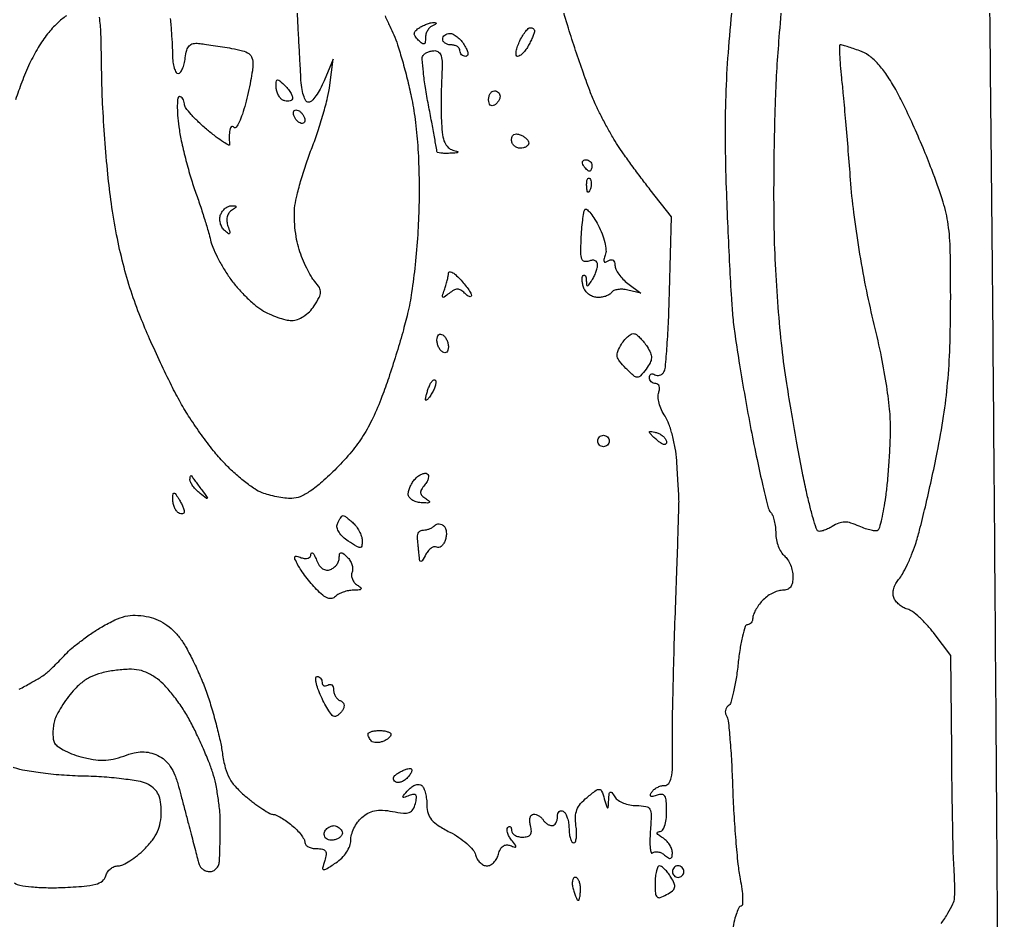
# Model space of a CAD drawing. Extents: x 0 to 102, y 0 to 135.
# Drawn here: x 16.44 to 30.89, y 67.13 to 80.4 of the extents above; entities that cross this region are included whole.
import ezdxf

# ---------------------------------------------------------------- set-up
doc = ezdxf.new("R2010")
doc.units = 0
doc.header["$MEASUREMENT"] = 0

msp = doc.modelspace()

# ---------------------------------------------------------------- linework, layer by layer
for points in [[(30.54279, 98.263538, 0.007553), (30.527875, 97.243747, 0.000859), (30.532943, 94.939496, 0.000898), (30.541598, 93.425017, 0.001463), (30.555014, 92.13976, 0.000165), (30.570717, 90.993112, 0.135711), (30.586404, 90.939331, -0.134315), (30.602273, 90.885471, -0.000146), (30.625646, 89.669396, -0.001368), (30.647691, 88.307759, -0.000839), (30.666595, 86.702551, 0.000033), (30.685773, 84.815616, 0.00002), (30.70867, 82.585771, 0.00002), (30.731548, 80.374829, 0.000035), (30.75062, 78.5511, -0.000439), (30.769668, 76.57694, -0.000168), (30.792841, 73.829363, -0.000166), (30.816006, 70.846073, -0.000204), (30.835569, 68.0607, 0.000004), (30.856286, 64.932268, 0.000002), (30.883525, 60.825814, 0.000002), (30.912326, 56.488502, 0.000002), (30.938318, 52.5789, -0.000116)], [(31.042661, 24.1956, 0.000001), (31.037549, 23.023692, 0.000001), (31.032419, 21.846099, 0.000001), (31.02793, 20.814404, 0.000005)], [(16.434207, 70.535919, 0.006373), (16.604372, 70.629018, 0.00583), (16.746806, 70.711522, 0.035132), (16.816998, 70.760259, 0.017475), (16.873556, 70.809079, 0.005966), (16.95222, 70.883692, 0.005922), (17.037171, 70.968194, 0.0068), (17.116216, 71.050927, -0.030874), (17.211632, 71.141628, -0.012894), (17.350529, 71.252248, -0.0127), (17.505718, 71.36336, -0.016077), (17.654814, 71.45763, -0.022902), (17.844825, 71.557975, -0.052714), (17.997312, 71.611015, -0.061382), (18.14252, 71.626584, -0.042436), (18.307127, 71.609964, -0.048976), (18.448723, 71.568738, -0.048498), (18.580095, 71.500659, -0.04713), (18.699137, 71.406497, -0.041486), (18.804129, 71.287861, -0.033436), (18.893287, 71.150186, -0.012879), (18.998904, 70.948342, -0.012685), (19.102587, 70.722836, -0.01528), (19.188022, 70.505809, -0.012667), (19.262887, 70.279245, -0.009318), (19.334738, 70.024754, -0.009428), (19.393712, 69.781325, -0.020656), (19.427568, 69.592617, 0.029426), (19.46959, 69.379914, 0.062847), (19.531521, 69.224596, 0.06354), (19.629612, 69.090583, 0.030675), (19.785388, 68.945258, 0.012409), (19.907882, 68.849292, 0.016079), (20.02504, 68.767828, 0.013806), (20.125643, 68.706449, 0.122526), (20.175226, 68.692385, -0.102272), (20.220501, 68.68148, -0.022058), (20.292213, 68.643751, -0.02215), (20.372831, 68.591768, -0.019567), (20.45205, 68.530775, -0.026212), (20.524911, 68.463213, -0.030469), (20.586485, 68.391544, -0.031822), (20.630166, 68.325628, -0.131148), (20.6424, 68.279789, 0.182877), (20.655716, 68.244599, 0.090797), (20.693777, 68.214681, 0.070695), (20.750376, 68.194409, 0.050737), (20.817301, 68.1876, -0.046558), (20.903384, 68.179567, -0.200492), (20.945458, 68.151891, -0.187231), (20.956991, 68.101045, -0.040072), (20.936222, 68.011221, 0.013257), (20.904033, 67.899626, 0.431208), (20.917497, 67.878148, 0.191867), (20.953576, 67.884806, 0.004605), (21.099721, 67.978651, 0.050227), (21.186896, 68.049206, 0.05168), (21.257323, 68.135104, 0.055858), (21.303693, 68.225966, 0.090314), (21.3192, 68.311118, -0.070224), (21.330894, 68.393973, -0.042004), (21.366408, 68.48708, -0.041203), (21.418396, 68.575666, -0.055598), (21.479908, 68.645215, -0.059924), (21.571912, 68.710324, -0.07494), (21.670184, 68.745813, -0.064147), (21.786272, 68.753817, -0.031552), (21.933455, 68.735716, 0.020072), (22.093942, 68.712231, 0.108958), (22.180807, 68.721991, 0.175181), (22.234178, 68.76478, 0.073226), (22.270772, 68.85086, 0.029467), (22.287368, 68.934069, 0.20168), (22.276849, 68.973596, 0.275487), (22.244309, 68.986407, 0.051002), (22.179546, 68.968867, -0.010361), (22.100584, 68.940429, -0.470353), (22.08761, 68.948461, -0.217658), (22.094144, 68.970239, -0.004986), (22.167971, 69.052723, -0.053932), (22.220939, 69.09946, -0.074992), (22.277382, 69.127815, -0.09606), (22.328354, 69.134183, -0.176443), (22.366125, 69.117472, -0.106321), (22.394649, 69.075157, -0.033407), (22.418405, 69.002128, -0.03167), (22.434694, 68.914793, -0.030277), (22.44015, 68.824769, 0.075678), (22.458032, 68.707302, 0.101986), (22.50996, 68.613457, 0.073819), (22.608916, 68.52758, 0.023913), (22.777633, 68.431078, -0.030146), (22.909924, 68.353207, -0.032475), (23.028468, 68.261732, -0.03438), (23.118684, 68.170521, -0.114346), (23.157625, 68.096353, 0.067597), (23.183223, 68.034216, 0.068737), (23.224352, 67.98155, 0.075327), (23.274144, 67.945991, 0.11799), (23.325087, 67.9338, 0.125149), (23.376255, 67.946811, 0.07455), (23.4267, 67.984908, 0.06681), (23.468814, 68.041268, 0.063213), (23.495538, 68.107785, -0.056776), (23.523165, 68.179179, -0.116339), (23.562248, 68.224258, -0.143078), (23.611464, 68.241704, -0.106104), (23.668784, 68.232748, 0.015964), (23.737325, 68.208927, 0.435769), (23.752228, 68.217447, 0.22621), (23.747097, 68.240895, 0.008098), (23.687911, 68.314608, -0.042822), (23.650333, 68.368703, -0.059209), (23.627163, 68.423009, -0.074635), (23.620812, 68.469426, -0.195534), (23.633644, 68.499844, -0.117684), (23.654294, 68.512537, -0.255643), (23.672033, 68.50924, -0.167549), (23.684191, 68.489608, -0.055671), (23.688, 68.4555, 0.160409), (23.700397, 68.417853, 0.096649), (23.735376, 68.385793, 0.07823), (23.787601, 68.36414, 0.059294), (23.84928, 68.3568, 0.060551), (23.923647, 68.365839, 0.182942), (23.964965, 68.394336, 0.167579), (23.979163, 68.445036, 0.049229), (23.966313, 68.526, -0.048282), (23.955903, 68.590799, -0.081177), (23.961347, 68.645498, -0.119318), (23.981055, 68.681685, -0.211726), (24.01154, 68.6952, -0.081302), (24.049636, 68.688964, -0.05344), (24.09009, 68.670349, -0.052352), (24.126668, 68.642963, -0.067591), (24.1533, 68.6106, 0.06081), (24.179205, 68.578239, 0.051032), (24.213611, 68.550851, 0.053229), (24.250881, 68.532201, 0.089642), (24.285193, 68.526, 0.162432), (24.315559, 68.536132, 0.096207), (24.341415, 68.564744, 0.07754), (24.358884, 68.60745, 0.058442), (24.3648, 68.657893, -0.066118), (24.370998, 68.704561, -0.138808), (24.389651, 68.735683, -0.191142), (24.417282, 68.746632, -0.139169), (24.4494, 68.7375, -0.130646), (24.481929, 68.703096, -0.045439), (24.509149, 68.639912, -0.041396), (24.527753, 68.561588, -0.037634), (24.534, 68.478707, 0.032149), (24.539092, 68.3996, 0.04955), (24.554547, 68.332861, 0.063805), (24.577079, 68.286693, 0.252503), (24.603948, 68.2722, 0.31483), (24.62839, 68.289283, 0.055674), (24.642414, 68.346705, 0.042955), (24.645892, 68.428609, 0.025585), (24.63667, 68.525834, -0.04495), (24.629351, 68.656651, -0.084812), (24.650619, 68.759887, -0.084523), (24.705024, 68.850434, -0.044388), (24.799372, 68.942361, -0.008988), (24.93261, 69.04699, -0.184515), (24.980805, 69.060995, -0.285811), (25.01476, 69.035772, -0.0211), (25.054317, 68.921377, 0.002408), (25.090715, 68.80183, 0.268033), (25.102479, 68.790943, 0.45928), (25.112045, 68.798038, 0.003528), (25.119063, 68.9067, -0.012659), (25.126666, 68.99837, -0.261947), (25.142158, 69.020051, -0.356441), (25.164368, 69.014454, -0.018329), (25.209389, 68.949, 0.105896), (25.257221, 68.900344, 0.050295), (25.335448, 68.859377, 0.046698), (25.429337, 68.831503, 0.048854), (25.525344, 68.8221, -0.039895), (25.665436, 68.810904, -0.232652), (25.724076, 68.769334, -0.133238), (25.744861, 68.681372, -0.010711), (25.731819, 68.4414, 0.014399), (25.725156, 68.299512, 0.031573), (25.730044, 68.190953, 0.05836), (25.744332, 68.128446, 0.549389), (25.766335, 68.123416, -0.154375), (25.799142, 68.140232, -0.086104), (25.84446, 68.140031, -0.071667), (25.895131, 68.123276, -0.057641), (25.943266, 68.091907, 0.030256), (26.000354, 68.050088, 0.229212), (26.032581, 68.046166, 0.276022), (26.051706, 68.068752, 0.04102), (26.0568, 68.130737, 0.093947), (26.045945, 68.188001, 0.054845), (26.01331, 68.250038, 0.052187), (25.965377, 68.307163, 0.060317), (25.90875, 68.350024, -0.02869), (25.857795, 68.383757, -0.121624), (25.83478, 68.411836, -0.368599), (25.839687, 68.43015, -0.145621), (25.86645, 68.438827, 0.222513), (25.909493, 68.460272, 0.082078), (25.943243, 68.521049, 0.056602), (25.965165, 68.614663, 0.029245), (25.9722, 68.734845, 0.016924), (25.966987, 68.888823, 0.116486), (25.944797, 68.960654, 0.2572), (25.901859, 68.986146, 0.100003), (25.831422, 68.974268, -0.026179), (25.770295, 68.954413, -0.196415), (25.740698, 68.958168, -0.357523), (25.732844, 68.978415, -0.059284), (25.751815, 69.019223, -0.080346), (25.78463, 69.0571, -0.053425), (25.832484, 69.089126, -0.052478), (25.887208, 69.110867, -0.068435), (25.940533, 69.1182, 0.234475), (26.002742, 69.14907, 0.111983), (26.04062, 69.232429, 0.046593), (26.058323, 69.392208, 0.008565), (26.058353, 69.68925, -0.007924), (26.057983, 70.002102, -0.001844), (26.067624, 70.527451, -0.001902), (26.083253, 71.13211, -0.001863), (26.103573, 71.7408, 0.00061), (26.124264, 72.317302, 0.000899), (26.140908, 72.82368, 0.000409), (26.153977, 73.255662, 0.017213), (26.153514, 73.3482, 0.00431), (26.149959, 73.422159, 0.000711), (26.141665, 73.564786, 0.000781), (26.131409, 73.732533, 0.000691), (26.120206, 73.907313, 0.025915), (26.09883, 74.088853, 0.022231), (26.058065, 74.276895, 0.02283), (26.005552, 74.44452, 0.057763), (25.948406, 74.55853, -0.039629), (25.897225, 74.652032, -0.040488), (25.861865, 74.751781, -0.043774), (25.84598, 74.843086, -0.113272), (25.855305, 74.908867, 0.06253), (25.867685, 74.959127, 0.109123), (25.863388, 75.001621, 0.151155), (25.843526, 75.02955, 0.164603), (25.812051, 75.0402, -0.094603), (25.776304, 75.047025, -0.096792), (25.74591, 75.066518, -0.098917), (25.725564, 75.095607, -0.103658), (25.7184, 75.129793, -0.098926), (25.724476, 75.160201, -0.176081), (25.741534, 75.17877, -0.169366), (25.767093, 75.182467, -0.090666), (25.797154, 75.170713, 0.113299), (25.831458, 75.159042, 0.100259), (25.869082, 75.162724, 0.094047), (25.904254, 75.181256, 0.086399), (25.931423, 75.211865, 0.118043), (25.95449, 75.281804, 0.003372), (25.978805, 75.597648, 0.006666), (26.000077, 75.972037, 0.004517), (26.014767, 76.399032), (26.042596, 77.496376), (25.73075, 77.896838, -0.00421), (25.599184, 78.068758, -0.003473), (25.461722, 78.254218, -0.003507), (25.337937, 78.426193, -0.009353), (25.252821, 78.5511, -0.013331), (25.177962, 78.672435, -0.006645), (25.089378, 78.829751, -0.006591), (25.00189, 78.995218, -0.009643), (24.929645, 79.1433, -0.018102), (24.853012, 79.325357, -0.005001), (24.745923, 79.616724, -0.005044), (24.631182, 79.949399, -0.005258), (24.524806, 80.279756, -0.011065), (24.418057, 80.652564, -0.005882)], [(30.01744, 67.083463, 0.022471), (30.117337, 67.235685, 0.022646), (30.190469, 67.372615, 0.094693), (30.214058, 67.462578, 0.015903), (30.217193, 67.55009, 0.005912), (30.21623, 67.673237, 0.005852), (30.212016, 67.8076, 0.007036), (30.204799, 67.9338, -0.011714), (30.195922, 68.119489, -0.001227), (30.186392, 68.554826, -0.00152), (30.177889, 69.073513, -0.001218), (30.171791, 69.632131), (30.1599, 71.034362), (29.914326, 71.356581, 0.021457), (29.809265, 71.48281, 0.023453), (29.696702, 71.595703, 0.023754), (29.592108, 71.682463, 0.097605), (29.518328, 71.718137, -0.063911), (29.457062, 71.742851, -0.048111), (29.397347, 71.78434, -0.048981), (29.347968, 71.835311, -0.076462), (29.317712, 71.888271, -0.099667), (29.307543, 71.948331, -0.058819), (29.318343, 72.020543, -0.055503), (29.347103, 72.093216, -0.061942), (29.39034, 72.154885, 0.055899), (29.445901, 72.232137, 0.016188), (29.513749, 72.362635, 0.016061), (29.581177, 72.515691, 0.016501), (29.637988, 72.6714, 0.016969), (29.698559, 72.879754, 0.004175), (29.783536, 73.226059, 0.00427), (29.874224, 73.624604, 0.004258), (29.958178, 74.025, 0.0117), (30.052626, 74.559903, 0.015353), (30.112329, 75.052287, 0.014086), (30.144942, 75.579417, 0.007783), (30.156592, 76.2246, 0.004753), (30.151162, 76.998341, 0.031052), (30.120655, 77.38563, 0.04218), (30.044978, 77.716269, 0.013164), (29.877219, 78.197176, 0.0089), (29.749875, 78.51622, 0.006948), (29.600634, 78.858223, 0.007033), (29.452701, 79.172921, 0.016969), (29.33225, 79.400149, 0.020916), (29.200244, 79.609218, 0.037629), (29.072756, 79.766797, 0.046479), (28.946806, 79.877809, 0.073665), (28.81963, 79.944422, 0.004375), (28.721069, 79.977816, 0.006014), (28.631855, 80.005992, 0.003977), (28.556703, 80.028084, 0.069603), (28.531569, 80.0316, 0.416838), (28.517866, 80.017774, 0.005869), (28.520537, 79.888705, 0.012176), (28.529461, 79.731685, 0.007236), (28.547349, 79.54515, -0.004605), (28.573058, 79.291114, -0.001377), (28.607618, 78.90338, -0.001381), (28.644018, 78.467852, -0.001495), (28.677027, 78.0435, 0.012756), (28.72544, 77.561713, 0.008714), (28.803899, 77.017138, 0.008644), (28.902527, 76.468292, 0.011465), (29.012272, 75.972922, -0.009121), (29.121222, 75.491826, -0.012065), (29.201796, 75.049882, -0.013469), (29.251732, 74.665754, -0.028388), (29.265424, 74.365522, -0.008657), (29.258478, 74.121862, -0.005926), (29.242527, 73.845547, -0.005974), (29.220813, 73.579592, -0.012025), (29.196148, 73.370574, -0.00823), (29.168578, 73.197499, -0.011541), (29.137868, 73.044042, -0.00798), (29.107462, 72.917907, -0.134016), (29.086357, 72.880957, -0.217416), (29.05452, 72.869074, -0.033747), (28.9862, 72.87859, -0.032407), (28.901965, 72.901964, -0.023021), (28.810964, 72.938468, 0.030066), (28.68752, 72.98598, 0.07867), (28.593848, 73.000164, 0.089923), (28.507969, 72.983995, 0.048232), (28.411093, 72.935774, -0.027981), (28.342355, 72.898016, -0.039952), (28.277398, 72.873084, -0.045639), (28.224273, 72.862568, -0.226141), (28.196328, 72.872472, -0.122738), (28.174738, 72.908396, -0.004628), (28.12991, 73.059923, -0.008102), (28.081082, 73.241881, -0.005589), (28.031446, 73.449384, -0.008375), (27.973612, 73.724961, -0.002675), (27.896663, 74.136679, -0.002668), (27.815848, 74.596218, -0.002975), (27.742926, 75.0402, -0.011793), (27.672804, 75.563295, -0.007815), (27.615908, 76.166507, -0.007579), (27.575895, 76.798236, -0.008424), (27.556801, 77.409, -0.004795), (27.554041, 77.982149, -0.003468), (27.561521, 78.620895, -0.003502), (27.577089, 79.227732, -0.007614), (27.599394, 79.6932, -0.004195), (27.631733, 80.144714, -0.002228), (27.678968, 80.703377, -0.002217)], [(21.823862, 80.459826, -0.00025), (21.894176, 80.306031, -0.000449), (21.951744, 80.17965, -0.028974), (22.008678, 80.032245, -0.008424), (22.079227, 79.799082, -0.008437), (22.149961, 79.533286, -0.008927), (22.210277, 79.2702, -0.020399), (22.266746, 78.934637, -0.013903), (22.304657, 78.54952, -0.012699), (22.32382, 78.123226, -0.010115), (22.323495, 77.6628, -0.011151), (22.305032, 77.236031, -0.009824), (22.267119, 76.792033, -0.010144), (22.215831, 76.384257, -0.02221), (22.15646, 76.075247, -0.010271), (22.083651, 75.795675, -0.005884), (21.984949, 75.46136, -0.005875), (21.87776, 75.127429, -0.009726), (21.778544, 74.848547, -0.020084), (21.644509, 74.532774, -0.031078), (21.501543, 74.273371, -0.031666), (21.329634, 74.037178, -0.02194), (21.107719, 73.79235, -0.015147), (20.89583, 73.590843, -0.034152), (20.721093, 73.454748, -0.046089), (20.573836, 73.374047, -0.102663), (20.449281, 73.3482, -0.029951), (20.349627, 73.354175, -0.017059), (20.230318, 73.372681, -0.016991), (20.111056, 73.399597, -0.026848), (20.011219, 73.431538, -0.05865), (19.904056, 73.487395, -0.017611), (19.755472, 73.596384, -0.01739), (19.596045, 73.73145, -0.018039), (19.448397, 73.875688, -0.022703), (19.295693, 74.051345, -0.011589), (19.119457, 74.284604, -0.01149), (18.948591, 74.533887, -0.016902), (18.811141, 74.76107, -0.012287), (18.677584, 75.014063, -0.005767), (18.516763, 75.347312, -0.00571), (18.35616, 75.700604, -0.007988), (18.221332, 76.020156, -0.01724), (18.081984, 76.403313, -0.015938), (17.96533, 76.80526, -0.015159), (17.869472, 77.233379, -0.01248), (17.792576, 77.695186, -0.010368), (17.74098, 78.125611, -0.00599), (17.695875, 78.645213, -0.005984), (17.663087, 79.167948, -0.009984), (17.649551, 79.6086, 0.003446), (17.639058, 80.203578, 0.038703), (17.615026, 80.438621, 0.125944)], [(18.660528, 80.419587, -0.00373), (18.676435, 80.211598, -0.003767), (18.688179, 80.020368, -0.010001), (18.692806, 79.88355, 0.027159), (18.699992, 79.7782, 0.042529), (18.718686, 79.689367, 0.052016), (18.744865, 79.626814, 0.274202), (18.775581, 79.6086, 0.233512), (18.807807, 79.624519, 0.056702), (18.839224, 79.676941, 0.046395), (18.865313, 79.752147, 0.031666), (18.881331, 79.84125, -0.037018), (18.902747, 79.953479, -0.12112), (18.938947, 80.019174, -0.158694), (18.994987, 80.050619, -0.07878), (19.0773, 80.053859, -0.00572), (19.163636, 80.04263, -0.001897), (19.28999, 80.024235, -0.001889), (19.429881, 80.002786, -0.002147), (19.56375, 79.981154, -0.023436), (19.726165, 79.946303, -0.095905), (19.816552, 79.902702, -0.149915), (19.862617, 79.839854, -0.08911), (19.877266, 79.747394, -0.032676), (19.869007, 79.651531, -0.008767), (19.843308, 79.500737, -0.008844), (19.807997, 79.330077, -0.009038), (19.766905, 79.162011, -0.016225), (19.721803, 79.011044, -0.030993), (19.674316, 78.893766, -0.040199), (19.630916, 78.819191, -0.46736), (19.601439, 78.816561, 0.150471), (19.578322, 78.828794, 0.232311), (19.556941, 78.82291, 0.138671), (19.540587, 78.797404, 0.052843), (19.532582, 78.75555, 0.012926), (19.529642, 78.704526, 0.010835), (19.529098, 78.650319, 0.01098), (19.530765, 78.600746, 0.029308), (19.534793, 78.565617, -0.620412), (19.519886, 78.55468, -0.024179), (19.443823, 78.598836, -0.019845), (19.337273, 78.673942, -0.009833), (19.207936, 78.777117, -0.016896), (19.077971, 78.892679, -0.022229), (18.968009, 79.007049, -0.020494), (18.886568, 79.107694, -0.157513), (18.867325, 79.16445, 0.064665), (18.86148, 79.204879, 0.081381), (18.845556, 79.239136, 0.097271), (18.822344, 79.262068, 0.147404), (18.79536, 79.2702, 0.382071), (18.770751, 79.248181, 0.022566), (18.763599, 79.139731, 0.024795), (18.767738, 78.996356, 0.014643), (18.786154, 78.82605, 0.018482), (18.822433, 78.619614, 0.009432), (18.882399, 78.363262, 0.009358), (18.954234, 78.101019, 0.013858), (19.027809, 77.8743, -0.004733), (19.100167, 77.664452, -0.004761), (19.168395, 77.453679, -0.004653), (19.224402, 77.268856, -0.019035), (19.253044, 77.1552, 0.047838), (19.285642, 77.051439, 0.016478), (19.351704, 76.908509, 0.016202), (19.435361, 76.75476, 0.018077), (19.525979, 76.612403, 0.025456), (19.631886, 76.474215, 0.01906), (19.761643, 76.332941, 0.019384), (19.894378, 76.209041, 0.041131), (20.0079, 76.126269, 0.028582), (20.118895, 76.066973, 0.024017), (20.242489, 76.016823, 0.0247), (20.360049, 75.98199, 0.059316), (20.4501, 75.971116, 0.089628), (20.534397, 75.986203, 0.055122), (20.624738, 76.031641, 0.051461), (20.709776, 76.100263, 0.052285), (20.7785, 76.184468, 0.021373), (20.853589, 76.310505, 0.115359), (20.874319, 76.386934, 0.147033), (20.856416, 76.455105, 0.042251), (20.791146, 76.544018, -0.047901), (20.734977, 76.62237, -0.017359), (20.670325, 76.743137, -0.01703), (20.608269, 76.881077, -0.019448), (20.55868, 77.017014, -0.032859), (20.521507, 77.165553, -0.020939), (20.497056, 77.342066, -0.021025), (20.487595, 77.517971, -0.036271), (20.496502, 77.664224, -0.028448), (20.527211, 77.823717, -0.01007), (20.58864, 78.048092, -0.009957), (20.666159, 78.29237, -0.011542), (20.749875, 78.52151, 0.013531), (20.83415, 78.755057, 0.010581), (20.913317, 79.012731, 0.010727), (20.976821, 79.255875, 0.025572), (21.010764, 79.4394), (21.061213, 79.8201), (20.927358, 79.50285, -0.024168), (20.869031, 79.381356, -0.033145), (20.804417, 79.278792, -0.034887), (20.742483, 79.204991, -0.203455), (20.696802, 79.1856, -0.272691), (20.657626, 79.208682, -0.049923), (20.623034, 79.289117, -0.040574), (20.596552, 79.404666, -0.024209), (20.583055, 79.54515, 0.001095), (20.574005, 79.727589, 0.000376), (20.560126, 79.991679, 0.000374), (20.544379, 80.282967, 0.000433), (20.528936, 80.56035, -0.009331)], [(26.93757, 80.5815, 0.008475), (26.876705, 79.913111, 0.010215), (26.843026, 79.283432, 0.009903), (26.834491, 78.636818, 0.007173), (26.849584, 77.9166, 0.001995), (26.872055, 77.344955, 0.002083), (26.898802, 76.781638, 0.001999), (26.92589, 76.295024, 0.009173), (26.947911, 76.0131, 0.012623), (26.980802, 75.743826, 0.003414), (27.046562, 75.319116, 0.003453), (27.127856, 74.837887, 0.003576), (27.214888, 74.3634, 0.00457), (27.303723, 73.919932, 0.006776), (27.390368, 73.533183, 0.003361), (27.470221, 73.207818, 0.123776), (27.506216, 73.14093, -0.095719), (27.534491, 73.094723, -0.030901), (27.558043, 73.017628, -0.029525), (27.574192, 72.926653, -0.02917), (27.5796, 72.834039, 0.049508), (27.588976, 72.739583, 0.041871), (27.616877, 72.643121, 0.043782), (27.65785, 72.558896, 0.084651), (27.7065, 72.5022, -0.077115), (27.755117, 72.44723, -0.044437), (27.796123, 72.368734, -0.043151), (27.824037, 72.280483, -0.055078), (27.8334, 72.195741, -0.050135), (27.824278, 72.104992, -0.115401), (27.795837, 72.043005, -0.139557), (27.747023, 72.007149, -0.089289), (27.677312, 71.9946, 0.079144), (27.607389, 71.983462, 0.041415), (27.525946, 71.949154, 0.039866), (27.446306, 71.899093, 0.04863), (27.381212, 71.839889, 0.028703), (27.327627, 71.773377, 0.029174), (27.282329, 71.701516, 0.030498), (27.250595, 71.634656, 0.095833), (27.2412, 71.586089, -0.077052), (27.235332, 71.548233, -0.08985), (27.218327, 71.516107, -0.10077), (27.193029, 71.494631, -0.126426), (27.163334, 71.487, 0.329086), (27.129972, 71.462376, 0.015442), (27.090636, 71.319254, 0.020397), (27.053918, 71.134855, 0.012653), (27.025196, 70.91595, -0.012652), (26.995979, 70.693265, -0.017849), (26.957896, 70.496786, -0.014145), (26.91669, 70.338996, -0.181167), (26.880724, 70.290909, 0.109661), (26.853069, 70.263075, 0.098161), (26.838402, 70.225036, 0.093414), (26.838994, 70.182635, 0.088563), (26.854889, 70.14248, -0.113022), (26.879229, 70.071066, -0.004531), (26.905224, 69.796318, -0.007767), (26.928156, 69.468032, -0.0054), (26.944284, 69.096671, 0.006204), (26.962018, 68.702963, 0.00606), (26.989617, 68.306722, 0.005986), (27.022226, 67.959473, 0.022563), (27.055035, 67.74345, -0.014931), (27.08085, 67.58935, -0.025654), (27.091879, 67.459643, -0.024363), (27.090398, 67.362129, -0.395618), (27.068514, 67.3416, 0.286349), (27.039567, 67.323542, 0.026392), (27.004936, 67.242195, 0.027725), (26.971807, 67.132883, 0.017869), (26.9451, 67.0032, -0.015103)], [(17.129281, 80.461536, 0.02717), (16.996824, 80.352102, 0.041735), (16.85179, 80.194074, 0.029167), (16.715008, 79.994486, 0.026149), (16.587908, 79.756315, 0.019465), (16.472129, 79.4817, 0.00766), (16.379597, 79.224014, 0.005838)], [(16.365992, 67.68341, 0.1312), (16.44259, 67.648112, 0.01857), (16.616115, 67.62476, 0.019644), (16.831995, 67.612365, 0.014092), (17.073672, 67.61481, 0.009161), (17.389281, 67.632698, 0.046847), (17.56222, 67.662128, 0.09801), (17.660263, 67.710409, 0.165728), (17.710636, 67.78575, -0.083133), (17.73636, 67.842323, -0.073169), (17.780065, 67.89031, -0.075095), (17.834515, 67.92266, -0.096846), (17.891487, 67.9338, 0.112372), (17.962154, 67.949885, 0.029783), (18.063942, 68.006442, 0.028661), (18.175056, 68.086442, 0.026026), (18.280108, 68.181092, 0.033714), (18.395774, 68.313505, 0.056548), (18.471339, 68.44025, 0.060578), (18.513318, 68.574232, 0.045688), (18.5274, 68.728016, 0.033826), (18.51733, 68.876689, 0.076237), (18.485395, 68.98472, 0.091008), (18.427043, 69.066261, 0.066006), (18.33705, 69.132754, 0.081432), (18.219236, 69.174695, 0.013044), (17.976986, 69.212155, 0.014132), (17.686632, 69.241014, 0.011976), (17.378601, 69.255457, -0.012741), (17.055716, 69.271092, -0.0144), (16.747027, 69.302894, -0.014854), (16.484579, 69.345562, -0.052236), (16.321101, 69.395282, -0.031706)]]:
    msp.add_lwpolyline(points, format="xyb")
for points in [[(22.5459, 80.362026, -0.077169), (22.570033, 80.35669, -0.426864), (22.574585, 80.345689, -0.167635), (22.560872, 80.330874, -0.027081), (22.52475, 80.313971, 0.098566), (22.48431, 80.287474, 0.065528), (22.450064, 80.243658, 0.06253), (22.426895, 80.190005, 0.070803), (22.419, 80.13453, -0.029324), (22.415034, 80.066959, -0.298469), (22.39785, 80.046448, -0.251968), (22.369378, 80.05223, -0.022856), (22.313957, 80.102803, -0.044506), (22.266295, 80.1598, -0.182338), (22.255473, 80.202759, -0.181316), (22.2757, 80.242317, -0.043931), (22.335107, 80.287627, -0.029421), (22.389634, 80.317767, -0.026713), (22.449082, 80.342392, -0.02769), (22.504684, 80.358617, -0.073158)], [(22.77935, 80.2008, -0.121331), (22.827707, 80.18889, -0.047568), (22.88564, 80.151097, -0.043473), (22.943258, 80.096336, -0.041443), (22.991567, 80.0316, -0.03018), (23.02886, 79.962994, -0.079634), (23.044195, 79.909389, -0.169856), (23.036915, 79.876342, -0.260005), (23.011917, 79.8624, -0.098179), (22.979356, 79.868856, -0.097739), (22.951662, 79.887251, -0.098144), (22.933116, 79.914714, -0.099904), (22.9266, 79.947, 0.148195), (22.916823, 79.979263, 0.098894), (22.889323, 80.006749, 0.082425), (22.848214, 80.025281, 0.064853), (22.7997, 80.0316, -0.064853), (22.751186, 80.037919, -0.082425), (22.710077, 80.056451, -0.098894), (22.682577, 80.083937, -0.148195), (22.6728, 80.1162, -0.125138), (22.681003, 80.148464, -0.10078), (22.704099, 80.175949, -0.090277), (22.738646, 80.19442, -0.077892)], [(23.96295, 80.28474, -0.073929), (23.987194, 80.281393, -0.088938), (24.007762, 80.271147, -0.101781), (24.021505, 80.255738, -0.132129), (24.0264, 80.237538, -0.086217), (24.021595, 80.209878, -0.012142), (24.000674, 80.155667, -0.013553), (23.972355, 80.092199, -0.011153), (23.938823, 80.026038, -0.032439), (23.899882, 79.963406, -0.039248), (23.855334, 79.910469, -0.043286), (23.811844, 79.87337, -0.156188), (23.777583, 79.8624, -0.347312), (23.757023, 79.87864, -0.087124), (23.754284, 79.924334, -0.052752), (23.769446, 79.992349, -0.027391), (23.80171, 80.07324, -0.022987), (23.843796, 80.154031, -0.031299), (23.889413, 80.22234, -0.032213), (23.932445, 80.271824, -0.197566)], [(22.55513, 79.947, -0.179877), (22.61313, 79.925437, -0.144546), (22.6494, 79.869074, -0.069377), (22.664817, 79.764342, -0.016441), (22.66035, 79.58745, 0.008175), (22.653525, 79.424194, 0.004872), (22.650474, 79.229722, 0.004876), (22.651213, 79.035839, 0.008408), (22.656113, 78.874553, 0.022613), (22.671739, 78.705939, 0.065137), (22.70274, 78.592921, 0.101272), (22.751573, 78.52149, 0.129127), (22.82085, 78.482517, -0.01159), (22.89177, 78.462216, -0.541772), (22.895195, 78.450117, -0.197309), (22.875188, 78.440105, -0.005718), (22.77855, 78.434014, -0.017193), (22.705576, 78.432764, -0.028399), (22.644115, 78.437322, -0.028107), (22.598441, 78.445965, -0.344644), (22.5882, 78.459058, 0.044521), (22.585841, 78.485502, 0.000428), (22.551491, 78.675538, 0.001422), (22.511129, 78.894207, 0.00092), (22.463232, 79.147063, -0.008169), (22.418648, 79.402638, -0.01181), (22.388299, 79.629908, -0.007588), (22.370461, 79.819197, -0.159419), (22.383625, 79.873605, -0.10163), (22.410151, 79.90173, -0.051978), (22.452716, 79.92544, -0.048602), (22.503513, 79.941557, -0.052576)], [(20.362414, 79.417243, -0.035106), (20.413339, 79.358616, -0.053354), (20.447912, 79.300733, -0.069648), (20.462614, 79.251955, -0.239178), (20.452643, 79.221443, -0.125554), (20.4257, 79.205453, -0.076805), (20.388858, 79.200544, -0.068758), (20.348067, 79.207048, -0.064627), (20.309629, 79.224421, -0.093758), (20.275074, 79.256007, -0.052917), (20.245905, 79.30494, -0.050257), (20.226093, 79.362519, -0.057804), (20.2194, 79.420221, -0.023635), (20.22319, 79.50035, -0.392789), (20.24145, 79.516617, -0.185397), (20.273283, 79.503626, -0.007828)], [(23.4342, 79.3548, -0.092995), (23.466495, 79.348741, -0.096318), (23.493949, 79.331415, -0.099231), (23.512323, 79.305567, -0.105429), (23.5188, 79.275193, -0.089642), (23.512599, 79.240881, -0.053229), (23.493949, 79.203611, -0.051032), (23.466561, 79.169205, -0.06081), (23.4342, 79.1433, -0.139169), (23.402082, 79.134168, -0.191142), (23.374451, 79.145117, -0.138808), (23.355798, 79.176239, -0.066118), (23.3496, 79.222907, -0.062283), (23.355906, 79.273338, -0.080552), (23.374451, 79.316056, -0.097988), (23.401935, 79.344646, -0.153634)], [(20.5578, 79.0587, -0.064269), (20.590162, 79.032427, -0.051777), (20.617549, 78.996922, -0.053414), (20.636179, 78.958042, -0.085235), (20.6424, 78.921814, -0.117858), (20.635696, 78.89377, -0.186277), (20.617549, 78.877424, -0.154201), (20.59015, 78.87581, -0.076764), (20.5578, 78.8895, -0.064269), (20.525438, 78.915773, -0.051777), (20.498051, 78.951278, -0.053414), (20.479421, 78.990158, -0.085235), (20.4732, 79.026386, -0.117858), (20.479904, 79.05443, -0.186277), (20.498051, 79.070776, -0.154201), (20.52545, 79.07239, -0.076764)], [(23.8149, 78.708594, -0.048303), (23.863443, 78.684365, -0.053891), (23.904523, 78.65201, -0.061199), (23.93261, 78.616827, -0.13875), (23.9418, 78.584349, -0.164455), (23.932058, 78.55553, -0.095748), (23.904523, 78.530992, -0.076852), (23.863436, 78.514411, -0.057609), (23.8149, 78.5088, -0.096899), (23.766466, 78.518275, -0.097416), (23.725277, 78.545297, -0.098432), (23.697698, 78.585632, -0.10122), (23.688, 78.633045, -0.094119), (23.696985, 78.680357, -0.166113), (23.722463, 78.710324, -0.151899), (23.762874, 78.72002, -0.075244)], [(24.782807, 78.3396, -0.093332), (24.817007, 78.33316, -0.09642), (24.846082, 78.314749, -0.099167), (24.865542, 78.28728, -0.105053), (24.8724, 78.255, -0.042167), (24.869664, 78.222611, -0.061769), (24.861441, 78.195251, -0.081139), (24.849359, 78.176699, -0.210953), (24.835093, 78.1704, -0.151918), (24.817265, 78.175945, -0.038439), (24.793386, 78.195251, -0.035638), (24.768257, 78.222617, -0.029505), (24.7455, 78.255, -0.082592), (24.732259, 78.287326, -0.161196), (24.734891, 78.314749, -0.182303), (24.752779, 78.332977, -0.108972)], [(24.838912, 78.062888, -0.126455), (24.855261, 78.035229, -0.060344), (24.861958, 77.994172, -0.05415), (24.858792, 77.947003, -0.051402), (24.845591, 77.900737, -0.054073), (24.826848, 77.865487, -0.470617), (24.81143, 77.864028, -0.168741), (24.799474, 77.888711, -0.018894), (24.794479, 77.95185, -0.028489), (24.795409, 78.010747, -0.077125), (24.804776, 78.051354, -0.208169), (24.820397, 78.066797, -0.296942)], [(19.561095, 77.661505, -0.019981), (19.616437, 77.658629, -0.388418), (19.627034, 77.646977, -0.243516), (19.617827, 77.629324, -0.011731), (19.560885, 77.591291, 0.108855), (19.521229, 77.551883, 0.08891), (19.498198, 77.496534, 0.078595), (19.494218, 77.430392, 0.061098), (19.509886, 77.359936, -0.009849), (19.538473, 77.274007, -0.251002), (19.533957, 77.250577, -0.41401), (19.515665, 77.248677, -0.01611), (19.459218, 77.297563, -0.081178), (19.421622, 77.345723, -0.06482), (19.397687, 77.40718, -0.065465), (19.390445, 77.472052, -0.086927), (19.401811, 77.530213, -0.066168), (19.429356, 77.580807, -0.062768), (19.469588, 77.623472, -0.067407), (19.515853, 77.652141, -0.108444)], [(24.963551, 77.37468, -0.031262), (25.02073, 77.249841, -0.0337), (25.060254, 77.121903, -0.035925), (25.07861, 77.008467, -0.114248), (25.068044, 76.932887, 0.025046), (25.047441, 76.869942, 0.190569), (25.050812, 76.839529, 0.363616), (25.070935, 76.831344, 0.060664), (25.111823, 76.850215, -0.092), (25.151593, 76.865644, -0.196001), (25.183359, 76.859189, -0.17519), (25.203943, 76.83133, -0.0725), (25.2108, 76.78429, 0.111785), (25.224092, 76.725581, 0.042904), (25.266715, 76.653008, 0.039776), (25.328317, 76.579322, 0.039082), (25.40115, 76.515848), (25.5915, 76.374501), (25.401234, 76.418508, 0.04091), (25.324929, 76.429691, 0.050113), (25.252942, 76.42707, 0.058228), (25.195259, 76.412165, 0.163441), (25.163591, 76.385858, -0.114863), (25.13436, 76.356444, -0.049527), (25.084554, 76.331718, -0.045469), (25.023924, 76.314876, -0.045051), (24.961058, 76.3092, -0.081544), (24.897758, 76.319593, -0.065739), (24.83581, 76.350034, -0.066476), (24.784547, 76.395067, -0.087936), (24.75256, 76.448209, -0.035758), (24.735407, 76.504673, -0.043552), (24.727897, 76.559394, -0.04919), (24.730128, 76.604927, -0.160901), (24.743509, 76.631509, -0.231385), (24.76027, 76.637261, -0.229874), (24.77517, 76.627583, -0.097608), (24.785547, 76.599002, -0.035729), (24.789095, 76.55595, 0.021532), (24.792411, 76.494465, 0.410559), (24.805826, 76.483286, 0.221176), (24.826474, 76.495102, 0.010487), (24.8724, 76.563, 0.031308), (24.903891, 76.619148, 0.025266), (24.930699, 76.682907, 0.025946), (24.949454, 76.74449, 0.057858), (24.955705, 76.792995, 0.139748), (24.945924, 76.829015, 0.161625), (24.919006, 76.852035, 0.122973), (24.877121, 76.858035, 0.066091), (24.826047, 76.845838, -0.151431), (24.76248, 76.841648, -0.254265), (24.723723, 76.876523, -0.085643), (24.707966, 76.968745, -0.011573), (24.712851, 77.165743, -0.008279), (24.722328, 77.312492, -0.010585), (24.73615, 77.447249, -0.008669), (24.751978, 77.558981, -0.083639), (24.767234, 77.604265, -0.460316), (24.792429, 77.609797, -0.054229), (24.840011, 77.565025, -0.035833), (24.899657, 77.484208, -0.018045)], [(22.9266, 76.58249, -0.015903), (22.991389, 76.508354, -0.020208), (23.046097, 76.435789, -0.018623), (23.086398, 76.372687, -0.133564), (23.0958, 76.338117, -0.293393), (23.086595, 76.323781, -0.198299), (23.06657, 76.323025, -0.078161), (23.034568, 76.340917, -0.029911), (22.996293, 76.374867, 0.061789), (22.941278, 76.417739, 0.140198), (22.890765, 76.431175, 0.123587), (22.836535, 76.416485, 0.042841), (22.768953, 76.370637, -0.010934), (22.697197, 76.314964, -0.32914), (22.67564, 76.31492, -0.32386), (22.668999, 76.335614, -0.010753), (22.69926, 76.421869, 0.017286), (22.721518, 76.488068, 0.015012), (22.740321, 76.558821, 0.015263), (22.753464, 76.62392, 0.042197), (22.7574, 76.670472, -0.368999), (22.773052, 76.688793, -0.160433), (22.807102, 76.683251, -0.06116), (22.861522, 76.645886, -0.024237)], [(22.6728, 75.7593, -0.091204), (22.705194, 75.729989, -0.053126), (22.732549, 75.685096, -0.050746), (22.751125, 75.632534, -0.059645), (22.7574, 75.580114, -0.069308), (22.751171, 75.535395, -0.14379), (22.732549, 75.50585, -0.190139), (22.70494, 75.495867, -0.131946), (22.6728, 75.5055, -0.091204), (22.640406, 75.534811, -0.053126), (22.613051, 75.579704, -0.050746), (22.594475, 75.632266, -0.059645), (22.5882, 75.684686, -0.069308), (22.594429, 75.729405, -0.14379), (22.613051, 75.75895, -0.190139), (22.64066, 75.768933, -0.131946)], [(25.498998, 75.776034, -0.093952), (25.536129, 75.755308, -0.025416), (25.585757, 75.709326, -0.024792), (25.637797, 75.650364, -0.023443), (25.684787, 75.585463, -0.041687), (25.734869, 75.493013, -0.11515), (25.74832, 75.420674, -0.11114), (25.728538, 75.348302, -0.037375), (25.669766, 75.255161, -0.021357), (25.587853, 75.153935, -0.223962), (25.540161, 75.13337, -0.177112), (25.487485, 75.154663, -0.01267), (25.37122, 75.26518, -0.027166), (25.278101, 75.369008, -0.1261), (25.245096, 75.441762, -0.144586), (25.253458, 75.515995, -0.039744), (25.308219, 75.621489, -0.03535), (25.357113, 75.6887, -0.047625), (25.410773, 75.741365, -0.056608), (25.461184, 75.773517, -0.196579)], [(22.564106, 75.092494, -0.217548), (22.573558, 75.067152, -0.045448), (22.565703, 75.01917, -0.039963), (22.545416, 74.960516, -0.028467), (22.513927, 74.898495, -0.015998), (22.479199, 74.842942, -0.041459), (22.449763, 74.80606, -0.123862), (22.431049, 74.79412, -0.497549), (22.421573, 74.800631, -0.060438), (22.42387, 74.831107, -0.014282), (22.435251, 74.880937, -0.014497), (22.451747, 74.937853, -0.01383), (22.471751, 74.994629, -0.033338), (22.494819, 75.044524, -0.064271), (22.520641, 75.080083, -0.109577), (22.544813, 75.096481, -0.299281)], [(25.0416, 74.2788, -0.099038), (25.073887, 74.272341, -0.097945), (25.101349, 74.253949, -0.097945), (25.119741, 74.226487, -0.099038), (25.1262, 74.1942, -0.099038), (25.119741, 74.161913, -0.097945), (25.101349, 74.134451, -0.097945), (25.073887, 74.116059, -0.099038), (25.0416, 74.1096, -0.099038), (25.009313, 74.116059, -0.097945), (24.981851, 74.134451, -0.097945), (24.963459, 74.161913, -0.099038), (24.957, 74.1942, -0.099038), (24.963459, 74.226487, -0.097945), (24.981851, 74.253949, -0.097945), (25.009313, 74.272341, -0.099038)], [(25.8453, 74.309394, -0.054778), (25.893832, 74.284383, -0.05745), (25.934923, 74.249767, -0.064053), (25.962888, 74.211252, -0.125677), (25.9722, 74.17479, -0.214681), (25.961295, 74.150563, -0.22275), (25.936179, 74.143162, -0.100348), (25.895769, 74.157995, -0.035237), (25.8453, 74.1942, -0.012711), (25.796689, 74.236676, -0.017822), (25.755677, 74.277183, -0.014236), (25.724419, 74.312289, -0.176553), (25.7184, 74.328804, -0.407084), (25.726444, 74.337047, -0.044074), (25.755677, 74.335182, -0.034664), (25.796621, 74.32598, -0.019009)], [(22.444258, 73.712489, -0.212492), (22.461889, 73.687105, -0.101816), (22.461298, 73.646608, -0.072722), (22.442431, 73.596894, -0.046237), (22.407398, 73.54572, 0.037033), (22.359155, 73.477957, 0.15735), (22.347837, 73.430162, 0.182976), (22.367249, 73.389094, 0.053478), (22.423373, 73.345497, -0.029053), (22.474982, 73.309299, -0.468973), (22.475429, 73.290656, -0.189127), (22.447019, 73.280481, -0.011318), (22.354483, 73.285348, -0.056724), (22.28209, 73.299159, -0.072156), (22.220802, 73.328455, -0.087761), (22.179562, 73.368049, -0.158992), (22.1652, 73.412074, -0.073109), (22.172743, 73.463387, -0.036062), (22.196264, 73.525124, -0.034817), (22.230476, 73.586906, -0.042674), (22.27095, 73.638991, -0.046982), (22.316406, 73.679752, -0.059069), (22.365481, 73.707791, -0.070935), (22.410641, 73.719779, -0.167228)], [(18.974339, 73.67955, 0.006866), (18.98977, 73.657485, 0.000676), (19.027704, 73.604952, 0.000854), (19.073111, 73.542471, 0.000677), (19.122389, 73.4751, -0.001613), (19.203363, 73.363958, -0.268706), (19.204826, 73.349588, -0.484056), (19.194868, 73.347092, -0.002253), (19.09845, 73.422009, -0.033687), (19.041794, 73.472958, -0.036088), (18.99389, 73.529961, -0.038743), (18.960476, 73.584547, -0.118513), (18.9504, 73.626459, -0.025033), (18.95199, 73.658188, -0.081051), (18.957432, 73.678495, -0.280207), (18.965419, 73.683968, -0.262974)], [(18.7812, 73.3482, -0.021347), (18.812685, 73.294593, -0.021318), (18.839499, 73.238472, -0.021733), (18.858629, 73.187594, -0.074451), (18.864505, 73.152857, -0.157323), (18.857983, 73.131252, -0.195945), (18.840568, 73.119878, -0.128516), (18.81353, 73.121613, -0.058538), (18.7812, 73.1367, -0.101161), (18.748881, 73.167124, -0.052761), (18.721832, 73.21565, -0.049393), (18.703675, 73.273443, -0.053738), (18.697895, 73.332043, -0.012098), (18.700576, 73.41262, -0.343021), (18.713463, 73.427364, -0.295079), (18.73303, 73.419497, -0.010223)], [(21.207394, 73.0944, -0.145041), (21.229219, 73.087933, -0.017583), (21.270646, 73.058898, -0.019694), (21.318388, 73.019826, -0.015041), (21.367543, 72.973543, -0.048346), (21.4138, 72.917357, -0.037695), (21.452898, 72.848563, -0.038801), (21.47969, 72.778216, -0.071705), (21.4884, 72.717793, -0.05007), (21.481181, 72.645887, -0.357211), (21.455986, 72.625323, -0.136757), (21.40768, 72.638874, -0.008682), (21.282005, 72.718134, -0.044617), (21.203398, 72.780311, -0.063322), (21.147003, 72.84921, -0.078614), (21.118383, 72.916425, -0.154219), (21.121856, 72.973885, -0.02657), (21.14244, 73.020034, -0.036163), (21.16606, 73.058999, -0.039376), (21.189266, 73.086777, -0.201701)], [(22.691083, 72.940757, -0.114692), (22.71464, 72.902933, -0.061187), (22.725993, 72.848713, -0.056027), (22.724291, 72.787432, -0.05674), (22.709009, 72.728333, -0.052905), (22.683174, 72.677739, -0.082978), (22.650195, 72.641867, -0.114784), (22.61564, 72.625883, -0.191868), (22.584535, 72.631365, 0.201048), (22.550993, 72.636667, 0.08838), (22.509096, 72.618141, 0.066943), (22.465346, 72.579277, 0.045925), (22.426772, 72.525129, -0.005944), (22.369739, 72.429789, -0.255995), (22.349986, 72.418516, -0.378575), (22.335597, 72.430794, -0.009456), (22.324283, 72.52335, -0.001367), (22.31782, 72.587767, -0.001015), (22.311018, 72.658974, -0.001025), (22.304873, 72.726208, -0.002317), (22.30056, 72.77715, -0.093248), (22.30486, 72.817511, -0.103957), (22.323578, 72.851836, -0.108209), (22.353809, 72.87476, -0.108729), (22.3908, 72.8829, 0.055698), (22.433343, 72.887654, 0.038761), (22.47956, 72.901953, 0.039126), (22.522326, 72.922915, 0.062944), (22.55436, 72.94776, -0.110014), (22.584615, 72.966993, -0.099901), (22.621277, 72.972457, -0.095024), (22.65872, 72.963268, -0.089049)], [(20.813715, 72.440159, 0.050257), (20.854587, 72.362189, 0.09889), (20.903632, 72.31265, 0.126093), (20.959344, 72.292792, 0.114991), (21.019853, 72.30116, 0.074369), (21.069606, 72.32931, 0.064401), (21.111769, 72.37203, 0.066858), (21.14029, 72.422227, 0.096088), (21.15, 72.472287, -0.038395), (21.154588, 72.531941, -0.339691), (21.172487, 72.549034, -0.200323), (21.203103, 72.539965, -0.016996), (21.2663, 72.484831, -0.065787), (21.307482, 72.434734, -0.061013), (21.335503, 72.374401, -0.065114), (21.346784, 72.313404, -0.105195), (21.338572, 72.261457, 0.104507), (21.330682, 72.211984, 0.080778), (21.342163, 72.158464, 0.077182), (21.370824, 72.109161, 0.081601), (21.412622, 72.071957, -0.027615), (21.466121, 72.033789, -0.400859), (21.468944, 72.012756, -0.223153), (21.443861, 71.998969, -0.014003), (21.35727, 71.995895, 0.045683), (21.284143, 71.988649, 0.036809), (21.207862, 71.968057, 0.038088), (21.139773, 71.93819, 0.074104), (21.092187, 71.902947, -0.142509), (21.038834, 71.873641, -0.146818), (20.978766, 71.877996, -0.086404), (20.906533, 71.920933, -0.026629), (20.814552, 72.008697, -0.014582), (20.736932, 72.096052, -0.01132), (20.657491, 72.195371, -0.01148), (20.587578, 72.291448, -0.026964), (20.541043, 72.366978, -0.014189), (20.49672, 72.454256, -0.22039), (20.496469, 72.486994, -0.364668), (20.519605, 72.498035, -0.028084), (20.590258, 72.475383, 0.062274), (20.644736, 72.461935, 0.115471), (20.689756, 72.467011, 0.153645), (20.719683, 72.489627, 0.142657), (20.732362, 72.526005, -0.220833), (20.742222, 72.54464, -0.382614), (20.758472, 72.543314, -0.075224), (20.783981, 72.506689, -0.018954)], [(18.470373, 70.688413, 0.040965), (18.331171, 70.773398, 0.067874), (18.201225, 70.818009, 0.058102), (18.050313, 70.829968, 0.022626), (17.841378, 70.812748, 0.030186), (17.644703, 70.775365, 0.052203), (17.488638, 70.717954, 0.055995), (17.355376, 70.632784, 0.041131), (17.228511, 70.511535, 0.022657), (17.139353, 70.401394, 0.019568), (17.055809, 70.27824, 0.020022), (16.988882, 70.160504, 0.052644), (16.95366, 70.070139, 0.034275), (16.937251, 69.988332, 0.028497), (16.930826, 69.899808, 0.029432), (16.934386, 69.817791, 0.066142), (16.94882, 69.757323, 0.142265), (16.989342, 69.703912, 0.034297), (17.083777, 69.643309, 0.03247), (17.20615, 69.586135, 0.027287), (17.342155, 69.541428, 0.024995), (17.524008, 69.502086, 0.045151), (17.675881, 69.491005, 0.048428), (17.819884, 69.507521, 0.034014), (17.976832, 69.552478, -0.026842), (18.127259, 69.597909, -0.055913), (18.248564, 69.613512, -0.063999), (18.359416, 69.601087, -0.047057), (18.476358, 69.560576, -0.074541), (18.576912, 69.495222, -0.064293), (18.659794, 69.400197, -0.053221), (18.727672, 69.270607, -0.029577), (18.783336, 69.100942, -0.000284), (18.826418, 68.937226, -0.000176), (18.876851, 68.744856, -0.000176), (18.926519, 68.554861, -0.000317), (18.967073, 68.3991, 0.000553), (19.002893, 68.261788, 0.00061), (19.037852, 68.129041, 0.000566), (19.067971, 68.015754, 0.003136), (19.08462, 67.95495, 0.103913), (19.10569, 67.914539, 0.074345), (19.143631, 67.880264, 0.070625), (19.192106, 67.857131, 0.076204), (19.243845, 67.8492, 0.111187), (19.294063, 67.860507, 0.093119), (19.338329, 67.89269, 0.087768), (19.369883, 67.940707, 0.084634), (19.383565, 67.99725, 0.009032), (19.387708, 68.079236, 0.001994), (19.391711, 68.219931, 0.002073), (19.395014, 68.382607, 0.001995), (19.39702, 68.547413, 0.023763), (19.389932, 68.727494, 0.014895), (19.365389, 68.936946, 0.014946), (19.328818, 69.142203, 0.026267), (19.284722, 69.308813, 0.017612), (19.224158, 69.476563, 0.008531), (19.135572, 69.686816, 0.008449), (19.03575, 69.902922, 0.012032), (18.93929, 70.0911, 0.02281), (18.833754, 70.265831, 0.019151), (18.706735, 70.441048, 0.019579), (18.578154, 70.592253, 0.049273)], [(20.821916, 70.7256, -0.119854), (20.850249, 70.718709, -0.10069), (20.874379, 70.699282, -0.091998), (20.890585, 70.670226, -0.081502), (20.8962, 70.636007, 0.108972), (20.902823, 70.605979, 0.182303), (20.921051, 70.588091, 0.161196), (20.948474, 70.585459, 0.082592), (20.9808, 70.5987, -0.129002), (21.01295, 70.608539, -0.189552), (21.040549, 70.598954, -0.14589), (21.059157, 70.570058, -0.070719), (21.0654, 70.526143, 0.073826), (21.072853, 70.475938, 0.066973), (21.094651, 70.428222, 0.070383), (21.126914, 70.390135, 0.101778), (21.164979, 70.368107, -0.117017), (21.198063, 70.347607, -0.128568), (21.217014, 70.315067, -0.118107), (21.218472, 70.275145, -0.088972), (21.202286, 70.234157, -0.04077), (21.173877, 70.195606, -0.043246), (21.1401, 70.162997, -0.047402), (21.106213, 70.140474, -0.123596), (21.078033, 70.1334, -0.229493), (21.046907, 70.148481, -0.020823), (20.994835, 70.220379, -0.023682), (20.937765, 70.316059, -0.016226), (20.881842, 70.4295, -0.019682), (20.835648, 70.543104, -0.036805), (20.808877, 70.638621, -0.050392), (20.802195, 70.705912, -0.413712)], [(21.7422, 69.927943, -0.032212), (21.807016, 69.923763, -0.049632), (21.861697, 69.911076, -0.063935), (21.899519, 69.892579, -0.252212), (21.9114, 69.870523, -0.160569), (21.903076, 69.845271, -0.054864), (21.876553, 69.816598, -0.047761), (21.838168, 69.789236, -0.039373), (21.792771, 69.76758, -0.04759), (21.743643, 69.753915, -0.05155), (21.694134, 69.750285, -0.057779), (21.651506, 69.756521, -0.131935), (21.623571, 69.772629, -0.045238), (21.604217, 69.795842, -0.037003), (21.587855, 69.823729, -0.038385), (21.576622, 69.851863, -0.075936), (21.573, 69.875571, -0.266081), (21.584545, 69.89573, -0.057664), (21.622702, 69.912559, -0.045762), (21.677374, 69.924138, -0.029321)], [(22.196709, 69.370705, -0.283253), (22.215052, 69.359846, -0.183511), (22.218126, 69.334616, -0.080259), (22.201016, 69.294357, -0.032677), (22.165973, 69.246031, -0.057015), (22.11974, 69.201721, -0.069165), (22.06745, 69.172325, -0.082132), (22.017363, 69.161642, -0.151089), (21.977382, 69.172006, -0.125121), (21.951809, 69.198471, -0.192588), (21.947459, 69.229608, -0.136748), (21.966489, 69.26335, -0.055227), (22.008118, 69.29668, -0.024921), (22.057481, 69.324613, -0.022774), (22.110864, 69.348425, -0.023428), (22.160499, 69.365271, -0.065793)], [(21.074507, 68.526, -0.095964), (21.103011, 68.520479, -0.052697), (21.134521, 68.503753, -0.049813), (21.164058, 68.479235, -0.056273), (21.186821, 68.450265, -0.157124), (21.194857, 68.417692, -0.122649), (21.18354, 68.382832, -0.09637), (21.15374, 68.350853, -0.065622), (21.109923, 68.32706, -0.057159), (21.059438, 68.31405, -0.066926), (21.010011, 68.313834, -0.078153), (20.969094, 68.325833, -0.144994), (20.943509, 68.348695, -0.085976), (20.931265, 68.37917, -0.075821), (20.929238, 68.413392, -0.077371), (20.937452, 68.446023, -0.096382), (20.9549, 68.4719, -0.051913), (20.980422, 68.492609, -0.038307), (21.012351, 68.510108, -0.039062), (21.045483, 68.522078, -0.067253)], [(25.86725, 67.9338, 0.295756), (25.842378, 67.917678, 0.043873), (25.821873, 67.858372, 0.037699), (25.807651, 67.775429, 0.023619), (25.803, 67.677023, 0.015091), (25.807496, 67.528097, 0.184554), (25.830595, 67.477107, 0.290476), (25.875287, 67.467345, 0.035276), (25.971344, 67.510342, 0.037915), (26.057762, 67.565391, 0.172334), (26.090279, 67.614326, 0.167198), (26.085149, 67.673732, 0.035207), (26.035594, 67.767118, 0.025699), (25.991029, 67.830931, 0.032346), (25.943204, 67.884837, 0.033987), (25.89867, 67.923308, 0.162544)], [(26.1414, 67.9338, 0.099038), (26.109113, 67.927341, 0.097945), (26.081651, 67.908949, 0.097945), (26.063259, 67.881487, 0.099038), (26.0568, 67.8492, 0.099038), (26.063259, 67.816913, 0.097945), (26.081651, 67.789451, 0.097945), (26.109113, 67.771059, 0.099038), (26.1414, 67.7646, 0.099038), (26.173687, 67.771059, 0.097945), (26.201149, 67.789451, 0.097945), (26.219541, 67.816913, 0.099038), (26.226, 67.8492, 0.099038), (26.219541, 67.881487, 0.097945), (26.201149, 67.908949, 0.097945), (26.173687, 67.927341, 0.099038)], [(24.62652, 67.7646, 0.24384), (24.600817, 67.751272, 0.106581), (24.585363, 67.714898, 0.070464), (24.582699, 67.660231, 0.040966), (24.594087, 67.5954, 0.016817), (24.613394, 67.530564, 0.025621), (24.634864, 67.475902, 0.023188), (24.655787, 67.434902, 0.269386), (24.670767, 67.4262, 0.326917), (24.683427, 67.435468, 0.029396), (24.693673, 67.475902, 0.029316), (24.700859, 67.530542, 0.018041), (24.7032, 67.5954, 0.043375), (24.69757, 67.660173, 0.063112), (24.680675, 67.714898, 0.082769), (24.655833, 67.751947, 0.206609)]]:
    msp.add_lwpolyline(points, format="xyb", close=True)

doc.saveas('drawing.dxf')
